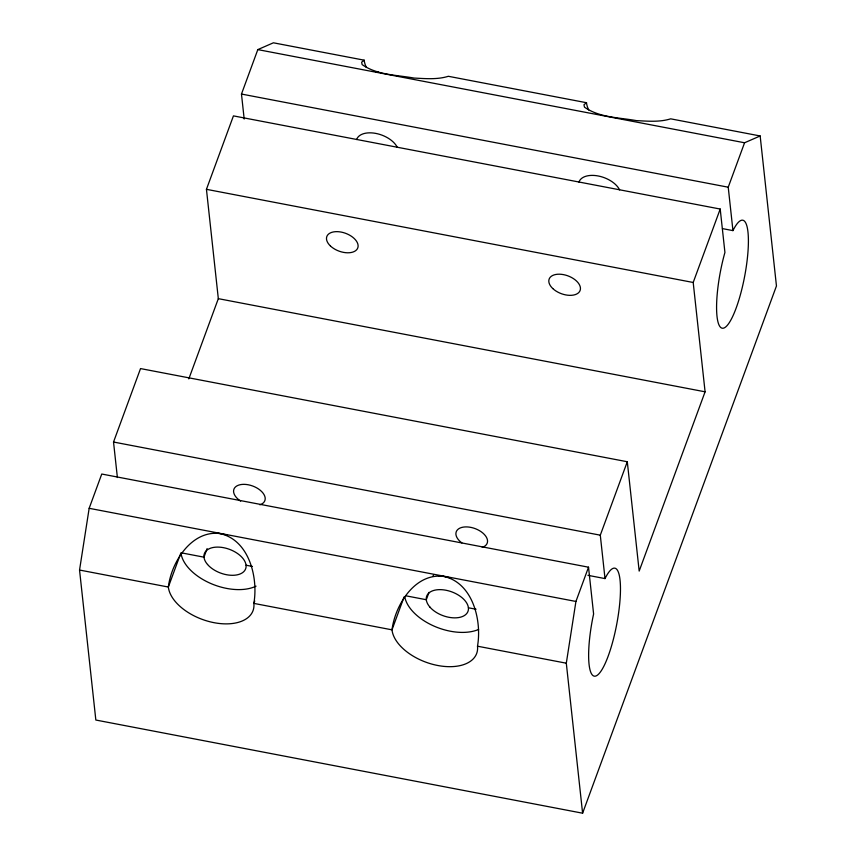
<?xml version="1.0" encoding="UTF-8"?>
<svg xmlns="http://www.w3.org/2000/svg" width="856" height="856" viewBox="0 0 856 856"><rect width="100%" height="100%" fill="white"/><g stroke="black" fill="none" stroke-linecap="round" stroke-linejoin="round"><path stroke-width="1.28" d="M117.39 477.541L113.527 442.028L140.534 368.583L627.298 461.748L600.291 535.182L605.01 578.592A54.987 12.348 -79.2 0 1 619.808 602.538A54.987 12.348 -79.2 0 1 596.172 675.887A54.987 12.348 -79.2 0 1 593.604 613.977L588.521 567.196L101.757 474.031L89.163 508.304L79.544 570.043L168.343 587.034A44.672 25.744 20.2 0 0 214.086 622.687A44.672 25.744 20.2 0 0 253.858 603.394L391.995 629.834A44.672 25.744 20.2 0 0 437.737 665.487A44.672 25.744 20.2 0 0 477.509 646.205C482.313 618.385 471.367 578.142 438.272 575.628M79.544 570.043L95.84 720.035L582.604 813.2L566.308 663.197L575.928 601.458L588.521 567.196M188.823 378.887L218.323 298.658L206.446 189.326L233.442 115.881L720.206 209.046L724.925 252.445A54.987 12.348 -79.2 0 0 721.886 328.126A54.987 12.348 -79.2 0 0 747.288 259.026A54.987 12.348 -79.2 0 0 732.95 230.617L728.231 187.207L744.57 142.77L760.16 135.965L776.456 285.958L582.604 813.2M244.185 119.038L241.478 94.053L257.817 49.605L273.396 42.8L364.175 60.177A43.988 25.348 20.2 0 0 366.368 67.442M180.498 553.982L168.343 587.034C171.703 559.46 195.414 524.76 226.926 535.182M207.12 548.6L203.963 557.17L180.948 552.762A44.672 25.744 20.2 0 0 210.095 583.193A44.672 25.744 20.2 0 0 256.051 586.157M254.756 600.955L253.858 603.394C258.673 575.574 247.716 535.332 214.631 532.828M404.139 596.793L391.995 629.834C395.451 602.731 418.135 568.438 449.325 577.64M432.976 576.27L433.404 575.104M429.006 592.373L426.299 599.724L405.872 595.808M627.298 461.748L639.175 571.08L705.087 391.813L693.2 282.48L720.206 209.046M364.175 60.177L361.628 62.178L362.142 64.607C377.015 75.103 396.66 74.932 414.026 78.057C425.443 78.613 437.288 79.747 448.362 76.291L586.499 102.72A43.988 25.348 20.2 0 0 588.703 109.996M586.499 102.72L583.963 104.732L584.477 107.15C599.35 117.657 618.995 117.486 636.361 120.61C647.778 121.167 659.612 122.301 670.697 118.834L760.16 135.965M375.752 72.054L378.095 71.872M257.817 49.605L744.57 142.77M241.478 94.053L728.231 187.207M722.453 228.606L732.95 230.617M206.446 189.326L693.2 282.48M218.323 298.658L705.087 391.813M113.527 442.028L600.291 535.182M587.954 575.328L605.01 578.592M89.163 508.304L575.928 601.458M246.068 565.228L252.434 566.447M468.403 607.781L476.064 609.247M477.509 646.205L566.308 663.197M461.865 542.907A16.499 9.502 20.2 0 1 459.929 528.099A16.499 9.502 20.2 0 1 482.945 533.128A16.499 9.502 20.2 0 1 482.206 547.359M240.654 501.124A16.499 9.502 20.2 0 1 237.005 485.844A16.499 9.502 20.2 0 1 260.278 490.295A16.499 9.502 20.2 0 1 259.871 504.805M356.62 139.549A21.989 12.669 20.2 0 1 375.859 133.418A21.989 12.669 20.2 0 1 397.28 147.339M578.945 182.103A21.989 12.669 20.2 0 1 598.194 175.972A21.989 12.669 20.2 0 1 619.616 189.882M478.622 629.449A44.672 25.744 20.2 0 1 433.874 626.046A44.672 25.744 20.2 0 1 404.76 596.76M552.773 288.547A16.499 9.502 20.2 0 0 579.64 291.447A16.499 9.502 20.2 0 0 561.483 274.327A16.499 9.502 20.2 0 0 552.773 288.547M330.448 245.993A16.499 9.502 20.2 0 0 357.305 248.893A16.499 9.502 20.2 0 0 339.147 231.773A16.499 9.502 20.2 0 0 330.448 245.993M429.851 607.022A21.989 12.669 20.2 0 0 466.317 613.998A21.989 12.669 20.2 0 0 445.88 590.223A21.989 12.669 20.2 0 0 429.851 607.022M207.526 564.468A21.989 12.669 20.2 0 0 243.981 571.444A21.989 12.669 20.2 0 0 223.544 547.68A21.989 12.669 20.2 0 0 207.526 564.468"/></g></svg>
